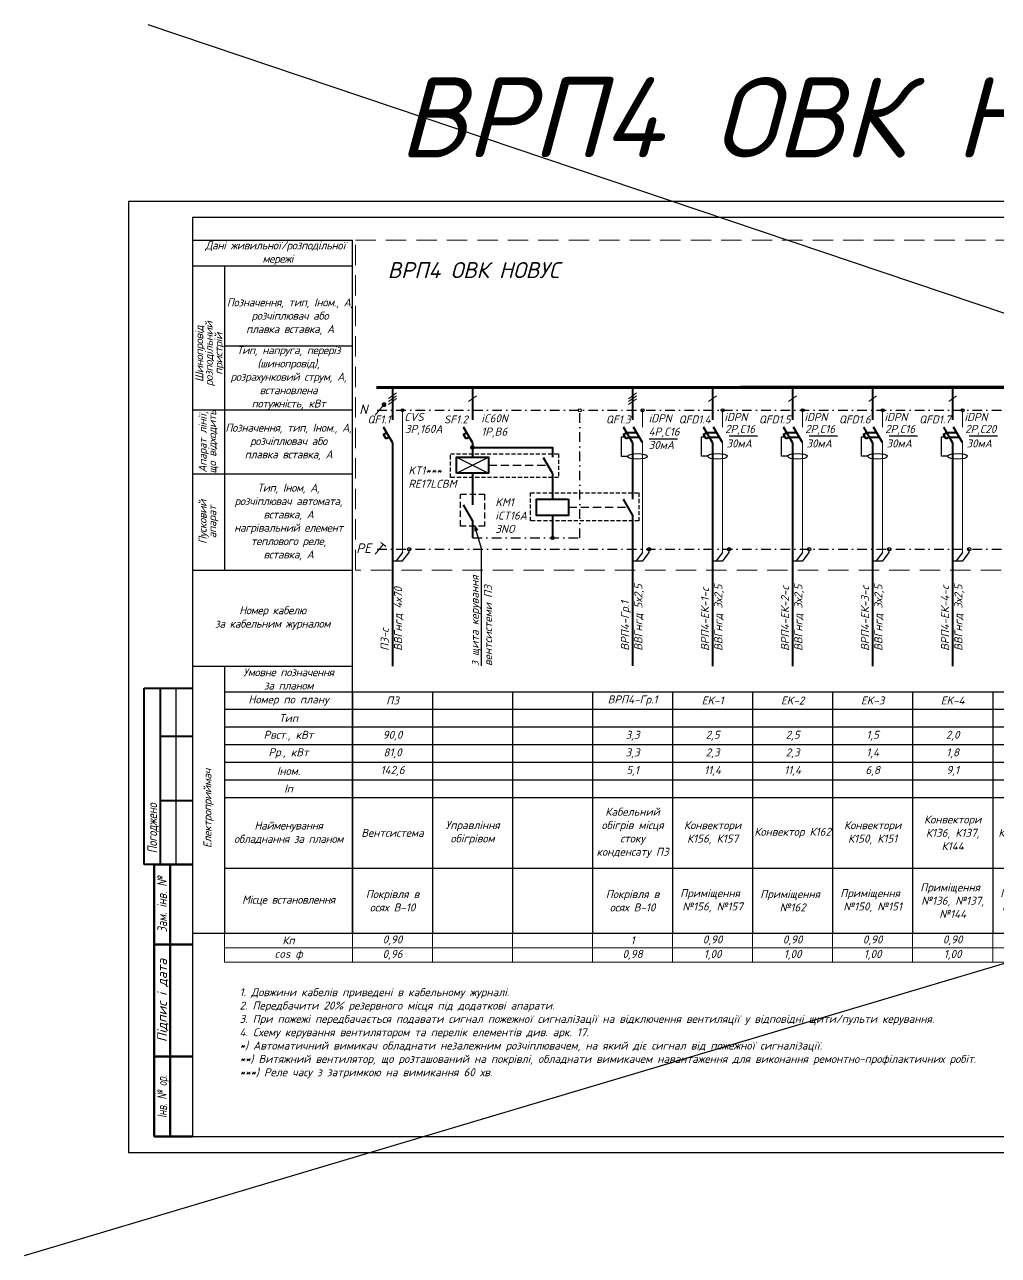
# Model space of a CAD drawing. Header units: millimetres. Extents: x -122434 to 1506205, y -201405 to 386015.
# Drawn here: x 183452 to 213876, y 190448 to 228886 of the extents above; entities that cross this region are included whole.
import ezdxf
from ezdxf.enums import TextEntityAlignment as Align

# ---------------------------------------------------------------- set-up
doc = ezdxf.new("R2010")
doc.units = ezdxf.units.MM
doc.linetypes.add('DASHDOTX2', pattern=[2, 1, -0.5, 0, -0.5])
doc.linetypes.add('DASHED', pattern=[9.525, 6.35, -3.175])
doc.layers.get('Defpoints').update_dxf_attribs({"color": 4})
doc.styles.add('GOST 2.304', font='isocpeui.ttf')
doc.styles.add('ICO', font='isocpeui.ttf')
doc.styles.add('ГОСТ 2.304', font='isocpeui.ttf')
doc.styles.add('СГЕНЕРИР_СТИЛЬ_7', font='isocpeui.ttf')

# ---------------------------------------------------------------- blocks, each defined once
blk = doc.blocks.new('*T194')
at = {"color": 0, "lineweight": -2, "transparency": 16777216}
for p, q in [((0, 0), (4000, 0)), ((0, 0), (0, -7540)), ((6500, 0), (11500, 0)), ((9000, 0), (9000, -7540)), ((11500, 0), (11500, -7540)), ((14000, 0), (14000, -2200)), ((16500, 0), (16500, -7540)), ((19000, 0), (19000, -7540)), ((21500, 0), (21500, -7540)), ((24000, 0), (24000, -7540)), ((26500, 0), (26500, -7540)), ((29000, 0), (29000, -7540)), ((31500, 0), (31500, -7540)), ((34000, 0), (34000, -7540)), ((36200, 0), (36200, -7540)), ((41200, 0), (41200, -7540)), ((73700, 0), (73700, -7540)), ((76200, 0), (76200, -3300)), ((78700, 0), (78700, -3300)), ((81200, 0), (81200, -3300)), ((83700, 0), (83700, -3300)), ((86200, 0), (86200, -3300)), ((88700, 0), (88700, -3300)), ((91200, 0), (91200, -3300)), ((93700, 0), (93700, -3300)), ((96200, 0), (96200, -3300)), ((98700, 0), (98700, -3300)), ((101200, 0), (101200, -3300)), ((0, -550), (101200, -550)), ((4000, -550), (4000, -2750)), ((6500, -550), (6500, -2200)), ((38700, -550), (38700, -2200)), ((43700, -550), (43700, -7540)), ((46200, -550), (46200, -3300)), ((48700, -550), (48700, -7540)), ((51200, -550), (51200, -7540)), ((53700, -550), (53700, -3300)), ((56200, -550), (56200, -3300)), ((58700, -550), (58700, -3300)), ((61200, -550), (61200, -3300)), ((63700, -550), (63700, -3300)), ((66200, -550), (66200, -3300)), ((68700, -550), (68700, -3300)), ((71200, -550), (71200, -3300)), ((0, -1100), (21500, -1100)), ((24000, -1100), (101200, -1100)), ((0, -1650), (101200, -1650)), ((0, -2200), (36200, -2200)), ((51200, -2200), (101200, -2200)), ((0, -2750), (4000, -2750)), ((6500, -2750), (11500, -2750)), ((6500, -2750), (6500, -3300)), ((14000, -2750), (14000, -7540)), ((34000, -2750), (36200, -2750)), ((38700, -2750), (38700, -3300)), ((71200, -2750), (73700, -2750)), ((0, -3300), (101200, -3300)), ((4000, -3300), (4000, -7540)), ((0, -5515), (76200, -5515)), ((6500, -5515), (6500, -7540)), ((38700, -5515), (38700, -7540)), ((46200, -5515), (46200, -7540)), ((53700, -5515), (53700, -7540)), ((56200, -5515), (56200, -7540)), ((58700, -5515), (58700, -7540)), ((61200, -5515), (61200, -7540)), ((63700, -5515), (63700, -7540)), ((66200, -5515), (66200, -7540)), ((68700, -5515), (68700, -7540)), ((71200, -5515), (71200, -7540)), ((76200, -5515), (76200, -7540)), ((78700, -5515), (101200, -5515)), ((78700, -5515), (78700, -7540)), ((81200, -5515), (81200, -7540)), ((83700, -5515), (83700, -7540)), ((86200, -5515), (86200, -7540)), ((88700, -5515), (88700, -7540)), ((91200, -5515), (91200, -7540)), ((93700, -5515), (93700, -7540)), ((96200, -5515), (96200, -7540)), ((98700, -5515), (98700, -7540)), ((101200, -5515), (101200, -7540)), ((0, -7540), (101200, -7540))]:
    blk.add_line(p, q, dxfattribs=at)
at = {"color": 0, "linetype": 'ByBlock', "lineweight": -2, "transparency": 16777216}
for p, q in [((4000, 0), (6500, 0)), ((4000, 0), (4000, -550)), ((6500, 0), (6500, -550)), ((11500, 0), (101200, 0)), ((38700, 0), (38700, -550)), ((43700, 0), (43700, -550)), ((46200, 0), (46200, -550)), ((48700, 0), (48700, -550)), ((51200, 0), (51200, -550)), ((53700, 0), (53700, -550)), ((56200, 0), (56200, -550)), ((58700, 0), (58700, -550)), ((61200, 0), (61200, -550)), ((63700, 0), (63700, -550)), ((66200, 0), (66200, -550)), ((68700, 0), (68700, -550)), ((71200, 0), (71200, -550)), ((21500, -1100), (24000, -1100)), ((6500, -2200), (6500, -2750)), ((14000, -2200), (14000, -2750)), ((36200, -2200), (51200, -2200)), ((38700, -2200), (38700, -2750)), ((4000, -2750), (6500, -2750)), ((4000, -2750), (4000, -3300)), ((11500, -2750), (34000, -2750)), ((36200, -2750), (71200, -2750)), ((73700, -2750), (101200, -2750)), ((6500, -3300), (6500, -5515)), ((38700, -3300), (38700, -5515)), ((46200, -3300), (46200, -5515)), ((53700, -3300), (53700, -5515)), ((56200, -3300), (56200, -5515)), ((58700, -3300), (58700, -5515)), ((61200, -3300), (61200, -5515)), ((63700, -3300), (63700, -5515)), ((66200, -3300), (66200, -5515)), ((68700, -3300), (68700, -5515)), ((71200, -3300), (71200, -5515)), ((76200, -3300), (76200, -5515)), ((78700, -3300), (78700, -5515)), ((81200, -3300), (81200, -5515)), ((83700, -3300), (83700, -5515)), ((86200, -3300), (86200, -5515)), ((88700, -3300), (88700, -5515)), ((91200, -3300), (91200, -5515)), ((93700, -3300), (93700, -5515)), ((96200, -3300), (96200, -5515)), ((98700, -3300), (98700, -5515)), ((101200, -3300), (101200, -5515)), ((76200, -5515), (78700, -5515)), ((93700, -7540), (93700, -8447)), ((101200, -7540), (101200, -8447))]:
    blk.add_line(p, q, dxfattribs=at)
at = {"layer": 'Defpoints', "color": 8, "linetype": 'ByBlock', "lineweight": 0, "transparency": 16777216}
for p, q in [((0, -7540), (0, -8447)), ((4000, -7540), (4000, -8447)), ((6500, -7540), (6500, -8447)), ((9000, -7540), (9000, -8447)), ((11500, -7540), (11500, -8447)), ((14000, -7540), (14000, -8447)), ((16500, -7540), (16500, -8447)), ((19000, -7540), (19000, -8447)), ((21500, -7540), (21500, -8447)), ((24000, -7540), (24000, -8447)), ((26500, -7540), (26500, -8447)), ((29000, -7540), (29000, -8447)), ((31500, -7540), (31500, -8447)), ((34000, -7540), (34000, -8447)), ((36200, -7540), (36200, -8447)), ((38700, -7540), (38700, -8447)), ((41200, -7540), (41200, -8447)), ((43700, -7540), (43700, -8447)), ((46200, -7540), (46200, -8447)), ((48700, -7540), (48700, -8447)), ((51200, -7540), (51200, -8447)), ((53700, -7540), (53700, -8447)), ((56200, -7540), (56200, -8447)), ((58700, -7540), (58700, -8447)), ((61200, -7540), (61200, -8447)), ((63700, -7540), (63700, -8447)), ((66200, -7540), (66200, -8447)), ((68700, -7540), (68700, -8447)), ((71200, -7540), (71200, -8447)), ((73700, -7540), (73700, -8447)), ((76200, -7540), (76200, -8447)), ((78700, -7540), (78700, -8447)), ((81200, -7540), (81200, -8447)), ((83700, -7540), (83700, -8447)), ((86200, -7540), (86200, -8447)), ((88700, -7540), (88700, -8447)), ((91200, -7540), (91200, -8447)), ((96200, -7540), (96200, -8447)), ((98700, -7540), (98700, -8447)), ((0, -7994), (101200, -7994)), ((0, -8447), (101200, -8447))]:
    blk.add_line(p, q, dxfattribs=at)
at = {"color": 0, "transparency": 16777216, "char_height": 250, "attachment_point": 5, "style": 'ГОСТ 2.304'}
for s, insert, width in [('Номер по плану', (2000, -275), 3880), ('П3', (5250, -275), 2380), ('ВРП4-Гр.1', (12750, -275), 2380), ('EK-1', (15250, -275), 2380), ('EK-2', (17750, -275), 2380), ('EK-3', (20250, -275), 2380), ('EK-4', (22750, -275), 2380), ('EK-5', (25250, -275), 2380), ('EK-6', (27750, -275), 2380), ('EK-7', (30250, -275), 2380), ('EK-8', (32750, -275), 2380), ('ПВ4', (37450, -275), 2380), ('ККБ1', (39950, -275), 2380), ('А1', (44950, -275), 2380), ('А2', (47450, -275), 2380), ('К1', (52450, -275), 2380), ('К2', (54950, -275), 2380), ('К3', (57450, -275), 2380), ('К4', (59950, -275), 2380), ('К5', (62450, -275), 2380), ('К6', (64950, -275), 2380), ('К8', (67450, -275), 2380), ('К8А', (69950, -275), 2380), ('В2', (74950, -275), 2380), ('В2.1', (77450, -275), 2380), ('В3', (79950, -275), 2380), ('В5', (82450, -275), 2380), ('В7', (84950, -275), 2380), ('В8', (87450, -275), 2380), ('В9', (89950, -275), 2380), ('В6', (92450, -275), 2380), ('В10', (94950, -275), 2380), ('В11', (97450, -275), 2380), ('В8.1', (99950, -275), 2380), ('Тип', (2000, -825), 3880), ('Рвст., кВт', (2000, -1375), 3880), ('90,0', (5250, -1375), 2380), ('3,3', (12750, -1375), 2380), ('2,5', (15250, -1375), 2380), ('2,5', (17750, -1375), 2380), ('1,5', (20250, -1375), 2380), ('2,0', (22750, -1375), 2380), ('4,0', (25250, -1375), 2380), ('1,5', (27750, -1375), 2380), ('3,5', (30250, -1375), 2380), ('2,5', (32750, -1375), 2380), ('78,0', (37450, -1375), 2380), ('10,9', (39950, -1375), 2380), ('15,0', (44950, -1375), 2380), ('15,0', (47450, -1375), 2380), ('1,0', (52450, -1375), 2380), ('1,0', (54950, -1375), 2380), ('1,0', (57450, -1375), 2380), ('1,0', (59950, -1375), 2380), ('1,0', (62450, -1375), 2380), ('1,0', (64950, -1375), 2380), ('1,5', (67450, -1375), 2380), ('1,5', (69950, -1375), 2380), ('0,3', (74950, -1375), 2380), ('0,3', (77450, -1375), 2380), ('0,05', (79950, -1375), 2380), ('0,12', (82450, -1375), 2380), ('0,8', (84950, -1375), 2380), ('0,8', (87450, -1375), 2380), ('0,8', (89950, -1375), 2380), ('0,2', (92450, -1375), 2380), ('0,02', (94950, -1375), 2380), ('0,3', (97450, -1375), 2380), ('0,8', (99950, -1375), 2380), ('Рр., кВт', (2000, -1925), 3880), ('81,0', (5250, -1925), 2380), ('3,3', (12750, -1925), 2380), ('2,3', (15250, -1925), 2380), ('2,3', (17750, -1925), 2380), ('1,4', (20250, -1925), 2380), ('1,8', (22750, -1925), 2380), ('3,6', (25250, -1925), 2380), ('1,4', (27750, -1925), 2380), ('3,2', (30250, -1925), 2380), ('2,3', (32750, -1925), 2380), ('70,2', (37450, -1925), 2380), ('10,9', (39950, -1925), 2380), ('13,5', (44950, -1925), 2380), ('13,5', (47450, -1925), 2380), ('0,9', (52450, -1925), 2380), ('0,9', (54950, -1925), 2380), ('0,9', (57450, -1925), 2380), ('0,9', (59950, -1925), 2380), ('0,9', (62450, -1925), 2380), ('0,9', (64950, -1925), 2380), ('1,4', (67450, -1925), 2380), ('1,4', (69950, -1925), 2380), ('0,2', (74950, -1925), 2380), ('0,2', (77450, -1925), 2380), ('0,04', (79950, -1925), 2380), ('0,08', (82450, -1925), 2380), ('0,5', (84950, -1925), 2380), ('0,5', (87450, -1925), 2380), ('0,5', (89950, -1925), 2380), ('0,14', (92450, -1925), 2380), ('0,01', (94950, -1925), 2380), ('0,2', (97450, -1925), 2380), ('0,5', (99950, -1925), 2380), ('Іном.', (2000, -2475), 3880), ('142,6', (5250, -2475), 2380), ('5,1', (12750, -2475), 2380), ('11,4', (15250, -2475), 2380), ('11,4', (17750, -2475), 2380), ('6,8', (20250, -2475), 2380), ('9,1', (22750, -2475), 2380), ('18,2', (25250, -2475), 2380), ('6,8', (27750, -2475), 2380), ('15,9', (30250, -2475), 2380), ('11,4', (32750, -2475), 2380), ('123,6', (37450, -2475), 2380), ('18,4', (39950, -2475), 2380), ('23,8', (44950, -2475), 2380), ('23,8', (47450, -2475), 2380), ('5,1', (52450, -2475), 2380), ('5,1', (54950, -2475), 2380), ('5,1', (57450, -2475), 2380), ('5,1', (59950, -2475), 2380), ('5,1', (62450, -2475), 2380), ('5,1', (64950, -2475), 2380), ('7,6', (67450, -2475), 2380), ('7,6', (69950, -2475), 2380), ('1,8', (74950, -2475), 2380), ('1,8', (77450, -2475), 2380), ('0,3', (79950, -2475), 2380), ('0,7', (82450, -2475), 2380), ('4,7', (84950, -2475), 2380), ('4,7', (87450, -2475), 2380), ('4,7', (89950, -2475), 2380), ('1,2', (92450, -2475), 2380), ('0,1', (94950, -2475), 2380), ('1,8', (97450, -2475), 2380), ('4,7', (99950, -2475), 2380), ('Іп', (2000, -3025), 3880), ('Кабельний обігрів місця стоку конденсату П3', (12750, -4408), 2380), ('Компресорно- конденсатор- ний блок для ПВ4', (39950, -4408), 2380), ('Відключення обладнання при пожежі', (42450, -4408), 2380), ('Кондиціонер К1      (зовнішній блок)', (52450, -4408), 2380), ('Кондиціонер К2    (зовнішній блок)', (54950, -4408), 2380), ('Кондиціонер К3     (зовнішній блок)', (57450, -4408), 2380), ('Кондиціонер К4    (зовнішній блок)', (59950, -4408), 2380), ('Кондиціонер К5    (зовнішній блок)', (62450, -4408), 2380), ('Кондиціонер К6    (зовнішній блок)', (64950, -4408), 2380), ('Кондиціонер К8     (зовнішній блок)', (67450, -4408), 2380), ('Кондиціонер К8А   (зовнішній блок)', (69950, -4408), 2380), ('{\\T0.95;\\C7;Найменування обладнання за планом}', (2000, -4408), 3880), ('Управління обігрівом ', (7750, -4408), 2380), ('Конвектори {\\C256;К156, К157}', (15250, -4408), 2380), ('Конвектори К150, К151', (20250, -4408), 2380), ('Конвектори К136, К137, К144', (22750, -4408), 2380), ('Конвектори К145.1, К145.2, К146', (25250, -4408), 2380), ('Конвектор К102, К106, К107', (30250, -4408), 2380), ('Тепловенти- лятор А1', (44950, -4408), 2380), ('Тепловенти- лятор А2', (47450, -4408), 2380), ('Вентсистема', (5250, -4408), 2380), ('Конвектор К162', (17750, -4408), 2380), ('Конвектор К134', (27750, -4408), 2380), ('Конвектор К163', (32750, -4408), 2380), ('Вентсистема', (37450, -4408), 2380), ('Резерв', (49950, -4408), 2380), ('Резерв', (72450, -4408), 2380), ('Вентилятор', (74950, -4408), 2380), ('Вентилятор', (77450, -4408), 2380), ('Вентилятор', (79950, -4408), 2380), ('Вентилятор', (82450, -4408), 2380), ('Вентилятор', (84950, -4408), 2380), ('Вентилятор', (87450, -4408), 2380), ('Вентилятор', (89950, -4408), 2380), ('Вентилятор', (92450, -4408), 2380), ('Вентилятор', (94950, -4408), 2380), ('Вентилятор', (97450, -4408), 2380), ('Вентилятор', (99950, -4408), 2380), ('Приміщення  №136, №137, №144', (22750, -6528), 2380), ('Приміщення  №102, №106, №107', (30250, -6528), 2380), ('{\\T0.95;\\C7;Місце встановлення}', (2000, -6528), 3880), ('Покрівля в осях В-10', (5250, -6528), 2380), ('Покрівля в осях В-10', (12750, -6528), 2380), ('Приміщення  №156, №157', (15250, -6528), 2380), ('Приміщення  №162', (17750, -6528), 2380), ('Приміщення  №150, №151', (20250, -6528), 2380), ('Приміщення  №145, №146', (25250, -6528), 2380), ('Приміщення  №134', (27750, -6528), 2380), ('Приміщення  №163', (32750, -6528), 2380), ('Венткамера №163', (37450, -6528), 2380), ('Покрівля в осях В-1', (39950, -6528), 2380), ('Приміщення №102', (44950, -6528), 2380), ('Приміщення №152', (47450, -6528), 2380), ('Покрівля в осях В-1', (52450, -6528), 2380), ('Покрівля в осях В-1', (54950, -6528), 2380), ('Покрівля в осях В-1', (57450, -6528), 2380), ('Покрівля в осях Д-1', (59950, -6528), 2380), ('Покрівля в осях Д-1', (62450, -6528), 2380), ('Покрівля в осях А-3', (64950, -6528), 2380), ('Покрівля в осях В-1', (67450, -6528), 2380), ('Покрівля в осях В-1', (69950, -6528), 2380), ('Покрівля в осях Г-5', (74950, -6528), 2380), ('Покрівля в осях Г-5', (77450, -6528), 2380), ('Покрівля в осях Ж-3', (79950, -6528), 2380), ('Покрівля в осях А-3', (82450, -6528), 2380), ('Покрівля в осях Ж-3', (84950, -6528), 2380), ('Покрівля в осях А-3', (87450, -6528), 2380), ('Покрівля в осях Ж-3', (89950, -6528), 2380), ('Приміщення №129', (92450, -6528), 2380), ('Електро- щитова №161', (94950, -6528), 2380), ('Компресорна №162', (97450, -6528), 2380), ('Покрівля в осях А-3', (99950, -6528), 2380)]:
    blk.add_mtext(s, dxfattribs=dict(at, insert=insert, width=width))
at = {"color": 7, "true_color": 0xffffff, "transparency": 16777216, "char_height": 250, "attachment_point": 5, "style": 'ГОСТ 2.304'}
for s, insert, width in [('Кп', (2000, -7767), 3880), ('0,90', (5250, -7767), 2380), ('1', (12750, -7767), 2380), ('0,90', (15250, -7767), 2380), ('0,90', (17750, -7767), 2380), ('0,90', (20250, -7767), 2380), ('0,90', (22750, -7767), 2380), ('0,90', (25250, -7767), 2380), ('0,90', (27750, -7767), 2380), ('0,90', (30250, -7767), 2380), ('0,90', (32750, -7767), 2380), ('0,90', (37450, -7767), 2380), ('1,00', (39950, -7767), 2380), ('0,90', (44950, -7767), 2380), ('0,90', (47450, -7767), 2380), ('1,00', (49950, -7767), 2380), ('0,90', (52450, -7767), 2380), ('0,90', (54950, -7767), 2380), ('0,90', (57450, -7767), 2380), ('0,90', (59950, -7767), 2380), ('0,90', (62450, -7767), 2380), ('0,90', (64950, -7767), 2380), ('0,90', (67450, -7767), 2380), ('0,90', (69950, -7767), 2380), ('0,00', (72450, -7767), 2380), ('0,70', (74950, -7767), 2380), ('0,70', (77450, -7767), 2380), ('0,70', (79950, -7767), 2380), ('0,70', (82450, -7767), 2380), ('0,70', (84950, -7767), 2380), ('0,70', (87450, -7767), 2380), ('0,70', (89950, -7767), 2380), ('0,70', (92450, -7767), 2380), ('0,70', (94950, -7767), 2380), ('0,70', (97450, -7767), 2380), ('0,70', (99950, -7767), 2380), ('cos ф', (2000, -8220), 3880), ('0,96', (5250, -8220), 2380), ('0,98', (12750, -8220), 2380), ('1,00', (15250, -8220), 2380), ('1,00', (17750, -8220), 2380), ('1,00', (20250, -8220), 2380), ('1,00', (22750, -8220), 2380), ('1,00', (25250, -8220), 2380), ('1,00', (27750, -8220), 2380), ('1,00', (30250, -8220), 2380), ('1,00', (32750, -8220), 2380), ('0,96', (37450, -8220), 2380), ('0,90', (39950, -8220), 2380), ('0,96', (44950, -8220), 2380), ('0,96', (47450, -8220), 2380), ('0,90', (49950, -8220), 2380), ('0,90', (52450, -8220), 2380), ('0,90', (54950, -8220), 2380), ('0,90', (57450, -8220), 2380), ('0,90', (59950, -8220), 2380), ('0,90', (62450, -8220), 2380), ('0,90', (64950, -8220), 2380), ('0,90', (67450, -8220), 2380), ('0,90', (69950, -8220), 2380), ('0,00', (72450, -8220), 2380), ('0,75', (74950, -8220), 2380), ('0,75', (77450, -8220), 2380), ('0,75', (79950, -8220), 2380), ('0,75', (82450, -8220), 2380), ('0,75', (84950, -8220), 2380), ('0,75', (87450, -8220), 2380), ('0,75', (89950, -8220), 2380), ('0,75', (92450, -8220), 2380), ('0,75', (94950, -8220), 2380), ('0,75', (97450, -8220), 2380), ('0,75', (99950, -8220), 2380)]:
    blk.add_mtext(s, dxfattribs=dict(at, insert=insert, width=width))
blk = doc.blocks.new('*U160')
at = {"color": 0, "lineweight": 40}
for p, q in [((0, 0), (0, -1005)), ((-284, -1468), (-180, -1408)), ((-204, -1607), (-284, -1468)), ((0, -1720), (-280, -1240)), ((-100, -1547), (-204, -1607))]:
    blk.add_line(p, q, dxfattribs=at)
at = {"color": 0, "lineweight": 13}
for p, q in [((-124, -348), (124, -163)), ((-124, -441), (124, -256)), ((-124, -533), (124, -348))]:
    blk.add_line(p, q, dxfattribs=at)
at = {"color": 0, "lineweight": 9}
for p, q in [((311, -711), (311, -1240)), ((311, -1240), (311, -1720)), ((311, -2461), (311, -1720)), ((311, -2941), (311, -2461)), ((311, -5151), (311, -2941))]:
    blk.add_line(p, q, dxfattribs=at)
at = {"lineweight": 40}
for p, q in [((0, -1720), (0, -2226)), ((0, -2226), (0, -2941)), ((0, -2941), (0, -4529))]:
    blk.add_line(p, q, dxfattribs=at)
at = {"color": 0}
blk.add_circle((311, -711), 46.3, dxfattribs=at)
at = {"color": 0, "lineweight": 40}
blk.add_point((-37, -1659), dxfattribs=at)
at = {"style": 'ГОСТ 2.304'}
blk.add_attdef('QF', text='', height=250, dxfattribs=at).set_placement((-61, -997), align=Align.MIDDLE_RIGHT)
at = {"lineweight": 50, "style": 'ГОСТ 2.304'}
for tag, p in [('ТYPE', (369, -1046)), ('CURRENT', (391, -1419))]:
    blk.add_attdef(tag, p, '', height=250, dxfattribs=at)
blk = doc.blocks.new('*U159')
at = {"color": 0, "lineweight": 40}
for p, q in [((0, 0), (0, -1005)), ((-284, -1468), (-180, -1408)), ((-204, -1607), (-284, -1468)), ((0, -1720), (-280, -1240)), ((-181, -1409), (130, -1409)), ((311, -1720), (31, -1240)), ((-100, -1547), (-204, -1607)), ((-100, -1547), (210, -1547))]:
    blk.add_line(p, q, dxfattribs=at)
at = {"color": 0, "lineweight": 13}
blk.add_line((-124, -441), (124, -256), dxfattribs=at)
at = {"color": 0, "lineweight": 9}
for p, q in [((311, -711), (311, -1240)), ((311, -2461), (311, -1720)), ((311, -2941), (311, -2461)), ((311, -5151), (311, -2941))]:
    blk.add_line(p, q, dxfattribs=at)
blk.add_line((516, -1512), (1402, -1512))
at = {"lineweight": 40}
for p, q in [((0, -1720), (0, -2226)), ((0, -2226), (0, -2941)), ((0, -2941), (0, -4529))]:
    blk.add_line(p, q, dxfattribs=at)
at = {"color": 0}
blk.add_lwpolyline([(-151, -2149), (-346, -2149), (-346, -1537), (-244, -1537)], dxfattribs=at)
blk.add_circle((311, -711), 46.3, dxfattribs=at)
blk.add_ellipse((153, -2149), major_axis=(-304, 0), ratio=0.29336, dxfattribs=at)
at = {"color": 0, "lineweight": 40}
blk.add_point((-37, -1659), dxfattribs=at)
at = {"style": 'ГОСТ 2.304'}
blk.add_attdef('QF', text='', height=250, dxfattribs=at).set_placement((-61, -997), align=Align.MIDDLE_RIGHT)
at = {"lineweight": 50, "style": 'ГОСТ 2.304'}
for tag, p in [('ТYPE', (369, -1046)), ('CURRENT', (391, -1419)), ('D_CURRENT', (432, -1871))]:
    blk.add_attdef(tag, p, '', height=250, dxfattribs=at)
blk = doc.blocks.new('Рамка А4х5')
at = {"lineweight": 40}
for p, q in [((4.94, 90), (4.94, 145)), ((4.94, 145), (19.94, 145)), ((9.94, 145), (9.94, 90)), ((9.94, 130), (19.94, 130)), ((9.94, 110), (19.94, 110)), ((19.94, 90), (4.94, 90))]:
    blk.add_line(p, q, dxfattribs=at)
at = {"lineweight": 25}
blk.add_line((14.94, 90), (14.94, 145), dxfattribs=at)
at = {"linetype": 'Continuous', "lineweight": 60}
for p, q in [((8, 5), (8, 90)), ((8, 90), (20, 90)), ((13, 5), (13, 90)), ((8, 65), (20, 65)), ((8, 30), (20, 30)), ((20, 5), (8, 5))]:
    blk.add_line(p, q, dxfattribs=at)
at = {"lineweight": 30, "ltscale": 100}
blk.add_lwpolyline([(20, 5), (1045, 5), (1045, 292), (20, 292)], close=True, dxfattribs=at)
at = {"layer": 'Defpoints', "ltscale": 100}
blk.add_lwpolyline([(0, 0), (1050, 0), (1050, 297), (0, 297)], close=True, dxfattribs=at)
at = {"linetype": 'Continuous', "lineweight": 25, "style": 'СГЕНЕРИР_СТИЛЬ_7'}
for s, width, p in [('Погоджено', 0.8, (7.44, 101.27)), ('Зам. інв. №', 0.8, (10.5, 77.5)), ('Інв. № ор.', 0.7, (10.5, 17.5))]:
    blk.add_text(s, height=3, rotation=90, dxfattribs=dict(at, width=width)).set_placement(p, align=Align.MIDDLE_CENTER)
blk.add_text('Підпис і дата', height=3, rotation=90, dxfattribs=at).set_placement((10.5, 47.5), align=Align.MIDDLE_CENTER)

msp = doc.modelspace()

# ---------------------------------------------------------------- linework, layer by layer
at = {"color": 7, "ltscale": 300}
for p, q in [((188697, 222149), (193697, 222149)), ((188697, 222149), (188697, 200509)), ((193697, 200509), (193697, 222149)), ((188697, 221349), (193697, 221349)), ((189697, 221349), (189697, 216852)), ((189697, 218852), (193697, 218852)), ((188697, 216852), (193697, 216852)), ((189697, 216852), (189697, 214852)), ((188697, 214852), (193697, 214852)), ((189697, 214852), (189697, 211852)), ((188697, 211852), (193697, 211852)), ((188697, 208852), (193697, 208852)), ((188697, 208852), (193697, 208852)), ((189697, 208852), (189697, 208052)), ((188697, 200509), (189697, 200512))]:
    msp.add_line(p, q, dxfattribs=at)
at = {"lineweight": 13, "ltscale": 300}
msp.add_line((197323, 217111), (197571, 217296), dxfattribs=at)
at = {"lineweight": 40, "ltscale": 300}
for p, q in [((197447, 217551), (197447, 216547)), ((197163, 216083), (197267, 216143)), ((197243, 215945), (197163, 216083)), ((197447, 215831), (197167, 216311)), ((197347, 216005), (197243, 215945)), ((197447, 215831), (197447, 215373)), ((199947, 214873), (199667, 215353)), ((197447, 214873), (197447, 213883)), ((199947, 214873), (199947, 214060)), ((197447, 213403), (197167, 213883)), ((202447, 213580), (202167, 214060)), ((197447, 213403), (197447, 212853)), ((199947, 213560), (199947, 212853)), ((202447, 213580), (202447, 208856)), ((194947, 213022), (194947, 208852)), ((204947, 213022), (204947, 208852)), ((207447, 213022), (207447, 208852)), ((209947, 213022), (209947, 208852)), ((212447, 213022), (212447, 208852))]:
    msp.add_line(p, q, dxfattribs=at)
at = {"color": 0, "lineweight": 13}
for p, q in [((202323, 217203), (202571, 217388)), ((202323, 217111), (202571, 217296)), ((202323, 217018), (202571, 217203))]:
    msp.add_line(p, q, dxfattribs=at)
at = {"color": 0, "lineweight": 40}
for p, q in [((202447, 217551), (202447, 216547)), ((202163, 216083), (202267, 216143)), ((202243, 215945), (202163, 216083)), ((202447, 215831), (202167, 216311)), ((202265, 216142), (202576, 216142)), ((202758, 215831), (202478, 216311)), ((202347, 216005), (202243, 215945)), ((202347, 216005), (202657, 216005))]:
    msp.add_line(p, q, dxfattribs=at)
at = {"color": 0, "linetype": 'DASHDOTX2', "ltscale": 300}
msp.add_line((194465, 216840), (290426, 216840), dxfattribs=at)
at = {"color": 0, "lineweight": 9}
for p, q in [((202758, 216840), (202758, 216311)), ((202758, 215090), (202758, 215831)), ((202758, 214610), (202758, 215090)), ((202758, 212400), (202758, 214610))]:
    msp.add_line(p, q, dxfattribs=at)
at = {"lineweight": 40}
for p, q in [((202447, 215831), (202447, 215325)), ((202447, 215325), (202447, 214060))]:
    msp.add_line(p, q, dxfattribs=at)
msp.add_line((202963, 215950), (203849, 215950))
at = {"linetype": 'DASHDOTX2', "ltscale": 300}
msp.add_line((194465, 212501), (290426, 212501), dxfattribs=at)
at = {"color": 0, "ltscale": 300}
for p, q in [((195258, 212400), (195061, 212141)), ((195262, 212141), (195464, 212401)), ((195464, 212401), (195464, 212501)), ((205258, 212400), (205061, 212141)), ((205262, 212141), (205464, 212401)), ((205464, 212401), (205464, 212501)), ((207758, 212400), (207561, 212141)), ((207762, 212141), (207964, 212401)), ((207964, 212401), (207964, 212501)), ((210258, 212400), (210061, 212141)), ((210262, 212141), (210464, 212401)), ((210464, 212401), (210464, 212501)), ((212758, 212400), (212561, 212141)), ((212762, 212141), (212964, 212401)), ((212964, 212401), (212964, 212501)), ((194938, 212141), (195262, 212141)), ((204938, 212141), (205262, 212141)), ((207438, 212141), (207762, 212141)), ((209938, 212141), (210262, 212141)), ((212438, 212141), (212762, 212141))]:
    msp.add_line(p, q, dxfattribs=at)
at = {"color": 0, "ltscale": 200}
for p, q in [((202758, 212400), (202561, 212141)), ((202762, 212141), (202964, 212401)), ((202964, 212401), (202964, 212501)), ((202447, 212141), (202762, 212141))]:
    msp.add_line(p, q, dxfattribs=at)
at = {"color": 1}
for points in [[(187298, 228886), (300200, 190860)], [(183452, 190448), (300887, 225454)]]:
    msp.add_lwpolyline(points, dxfattribs=at)
at = {"linetype": 'DASHED', "lineweight": 18, "ltscale": 100}
msp.add_lwpolyline([(193787, 222150), (291110, 222150), (291110, 211852), (193787, 211852)], close=True, dxfattribs=at)
at = {"color": 0, "lineweight": 40, "ltscale": 100, "const_width": 100}
msp.add_lwpolyline([(194440, 217552), (224836, 217559)], dxfattribs=at)
at = {"lineweight": 20, "ltscale": 100}
for points in [[(194657, 216990), (194400, 216690)], [(194657, 212652), (194400, 212352)], [(194653, 212655), (194734, 212592), (194579, 212713)]]:
    msp.add_lwpolyline(points, dxfattribs=at)
at = {"lineweight": 9, "ltscale": 100, "const_width": 75}
msp.add_lwpolyline([(194645, 217018, 1), (194720, 217018, 1)], format="xyb", close=True, dxfattribs=at)
at = {"color": 0, "linetype": 'DASHDOTX2', "ltscale": 300}
msp.add_lwpolyline([(197447, 213223), (197447, 212853), (200797, 212853), (200797, 216840)], dxfattribs=at)
at = {"lineweight": 40, "ltscale": 300}
msp.add_lwpolyline([(197447, 215682), (199947, 215682), (199947, 215378)], dxfattribs=at)
at = {"color": 0}
msp.add_lwpolyline([(202296, 215402), (202101, 215402), (202101, 216014), (202203, 216014)], dxfattribs=at)
at = {"linetype": 'DASHED', "ltscale": 20}
for points in [[(196757, 215485), (200136, 215485), (200136, 214737), (196757, 214737)], [(199257, 214262), (202643, 214262), (202643, 213390), (199257, 213390)]]:
    msp.add_lwpolyline(points, close=True, dxfattribs=at)
at = {"lineweight": 40, "ltscale": 100}
for points in [[(196947, 214873), (196947, 215373), (197947, 215373), (197947, 214873)], [(200447, 214060), (200447, 213560), (199447, 213560), (199447, 214060)]]:
    msp.add_lwpolyline(points, close=True, dxfattribs=at)
for points in [[(196947, 214873), (197947, 215373)], [(196947, 215373), (197947, 214873)], [(197723, 208856), (197723, 212528), (197521, 213223), (197521, 213073)], [(197521, 213223), (197521, 213073), (197561, 213085)], [(197521, 213223), (197601, 213096), (197561, 213085)]]:
    msp.add_lwpolyline(points)
at = {"linetype": 'DASHED', "ltscale": 40}
for points in [[(197947, 215123), (199801, 215123)], [(200447, 213820), (202307, 213820)]]:
    msp.add_lwpolyline(points, dxfattribs=at)
at = {"linetype": 'DASHED', "ltscale": 30}
msp.add_lwpolyline([(197072, 214223), (197822, 214223), (197822, 213223), (197072, 213223)], close=True, dxfattribs=at)
at = {"color": 0}
for centre, radius in [((200797, 216840), 46.3), ((202758, 216840), 46.3), ((199947, 212853), 46.3), ((195464, 212501), 51.8), ((202964, 212501), 51.8), ((205464, 212501), 51.8), ((207964, 212501), 51.8), ((210464, 212501), 51.8), ((212964, 212501), 51.8)]:
    msp.add_circle(centre, radius, dxfattribs=at)
at = {"lineweight": 40, "ltscale": 300}
msp.add_circle((197447, 215682), 46.3, dxfattribs=at)
at = {"color": 0}
msp.add_ellipse((202600, 215402), major_axis=(-304, 0), ratio=0.29336, dxfattribs=at)
at = {"lineweight": 40}
msp.add_point((197410, 215893), dxfattribs=at)
at = {"color": 0, "lineweight": 40}
msp.add_point((202410, 215893), dxfattribs=at)

# ---------------------------------------------------------------- block references
at = {"xscale": 100, "yscale": 100, "zscale": 100}
msp.add_blockref('Рамка А4х5', (186697, 193659), dxfattribs=at)
at = {"lineweight": 50}
for name, p, values in [('*U160', (194947, 217552), {'QF': 'QF1.1', 'ТYPE': 'CVS', 'CURRENT': '3P,160А'}), ('*U159', (204947, 217552), {'QF': 'QFD1.4', 'ТYPE': 'iDPN', 'CURRENT': '2P,С16', 'D_CURRENT': '30мА'}), ('*U159', (207447, 217552), {'QF': 'QFD1.5', 'ТYPE': 'iDPN', 'CURRENT': '2P,С16', 'D_CURRENT': '30мА'}), ('*U159', (209947, 217552), {'QF': 'QFD1.6', 'ТYPE': 'iDPN', 'CURRENT': '2P,С16', 'D_CURRENT': '30мА'}), ('*U159', (212447, 217552), {'QF': 'QFD1.7', 'ТYPE': 'iDPN', 'CURRENT': '2P,С20', 'D_CURRENT': '30мА'})]:
    msp.add_blockref(name, p, dxfattribs=at).add_auto_attribs(values)
msp.add_blockref('*T194', (189697, 208052))

# ---------------------------------------------------------------- texts
at = {"color": 3, "lineweight": 40, "style": 'GOST 2.304'}
msp.add_text('ВРП4 ОВК НОВУС', height=2500, dxfattribs=at).set_placement((195138, 224739))
at = {"color": 0, "lineweight": 40, "style": 'GOST 2.304'}
msp.add_text('ВРП4 ОВК НОВУС', height=500, dxfattribs=at).set_placement((194794, 220968))
at = {"color": 0, "lineweight": 9, "style": 'ICO'}
for s, p in [('N', (193907, 216722)), ('PE', (193814, 212384))]:
    msp.add_text(s, height=300, dxfattribs=at).set_placement(p)
at = {"lineweight": 40, "style": 'GOST 2.304'}
msp.add_text('SF1.2', height=250, dxfattribs=at).set_placement((196553, 216429))
at = {"color": 7, "linetype": 'Continuous', "char_height": 250, "attachment_point": 5, "style": 'ГОСТ 2.304'}
for s, insert, width in [('{\\T0.95;Дані живильної/розподільної\\P мережі}', (191287, 221749), 5000), ('{\\T0.95;Позначення, тип, Iном., А, розчіплювач або \\Pплавка вставка, А}', (191742, 219767), 4089.88), ('{\\T0.95;Тип, напруга, переріз (шинопровід), розрахунковий струм, А, встановлена \\Pпотужність, кВт}', (191697, 217852), 4000), ('{\\T0.95;Позначення, тип, Iном., А, розчіплювач або \\Pплавка вставка, А}', (191697, 215852), 4000), ('{\\T0.95;Тип, Iном, А,\\Pрозчіплювач автомата,\\Pвставка, А\\Pнагрівальний елемент теплового реле,\\Pвставка, А}', (191697, 213352), 4000), ('{\\T0.95;Номер кабелю \\Pза кабельним журналом}', (191197, 210352), 5000), ('{\\T0.95;Умовне позначення \\Pза планом}', (191697, 208452), 4000)]:
    msp.add_mtext(s, dxfattribs=dict(at, insert=insert, width=width))
at = {"color": 7, "linetype": 'Continuous', "char_height": 250, "attachment_point": 5, "rotation": 90, "line_spacing_factor": 0.72, "style": 'ГОСТ 2.304'}
for s, insert, width in [('{\\T0.95;Шинопровід\\Pрозподільний \\Pпристрій}', (189242, 218602), 3500), ('{\\T0.95;Апарат лінії, що відходить}', (189197, 215852), 2000), ('{\\T0.95;Пусковий \\Pапарат}', (189197, 213352), 3000), ('{\\T0.95;Електроприймач}', (189197, 204402), 8900)]:
    msp.add_mtext(s, dxfattribs=dict(at, insert=insert, width=width))
at = {"lineweight": 15, "char_height": 250, "attachment_point": 1, "style": 'ГОСТ 2.304'}
for s, insert, width in [('{\\C7;iC60N\\P1P,B6}', (197721, 216716, 0), 1265.99), ('{\\C7;iDPN\\P4P,C16\\P30мA}', (202950, 216716, 0), 1265.99), ('{\\C7;KT1***\\PRE17LCBM}', (195443, 215087, 0), 1265.99), ('{\\C7;KМ1\\PiCT16A\\P3NO}', (198159, 214094, 0), 1265.99), ('{\\C7;1. Довжини кабелів приведені в кабельному журналі}.\\P{\\C7;2. Передбачити 20% резервного місця під додаткові апарати.\\P}3. При пожежі передбачається подавати сигнал пожежної сигналізації на відключення вентиляції у відповідні щити/пульти керуван{\\C7;ня.\\P4. Схему керування вентилятором та перелік елементів див. арк. 17.\\C1;\\P\\C7;*) }Автоматичний вимикач обладнати незалежним розчіплювачем, на який діє сигнал від пожежної сигналізації.\\P**) Витяжний вентилятор, що розташований на покрівлі, обладнати вимикачем навантаження для виконання ремонтно-профілактичних робіт.\\P***) {\\C7;Реле часу з затримкою на вимикання 60 хв.}', (190168, 198792, 0), 28432.35)]:
    msp.add_mtext(s, dxfattribs=dict(at, insert=insert, width=width))
at = {"color": 7, "linetype": 'Continuous', "char_height": 250, "width": 4000, "attachment_point": 4, "rotation": 90, "style": 'ГОСТ 2.304'}
for s, insert in [('\\pt3000;{\\C256;з щита керування\\Pвентсистеми П3}', (197723, 208856)), ('{\\C256;ВРП4-Гр.1\\P\\pt3000;ВВГнгд 5х2,5}', (202447, 209331)), ('{\\C256;ВРП4-ЕК-1-c\\P\\pt3000;ВВГнгд 3х2,5}', (204947, 209327)), ('{\\C256;ВРП4-ЕК-2-c\\P\\pt3000;ВВГнгд 3х2,5}', (207447, 209327)), ('{\\C256;ВРП4-ЕК-3-c\\P\\pt3000;ВВГнгд 3х2,5}', (209947, 209327)), ('{\\C256;ВРП4-ЕК-4-c\\P\\pt3000;ВВГнгд 3х2,5}', (212447, 209327)), ('{\\C256;П3-с\\P\\pt3000;ВВГнгд 4х70}', (194932, 209327))]:
    msp.add_mtext(s, dxfattribs=dict(at, insert=insert))
at = {"style": 'ГОСТ 2.304'}
msp.add_attdef('QF1.3', text='QF', height=250, dxfattribs=at).set_placement((202386, 216554), align=Align.MIDDLE_RIGHT)

doc.saveas('drawing.dxf')
